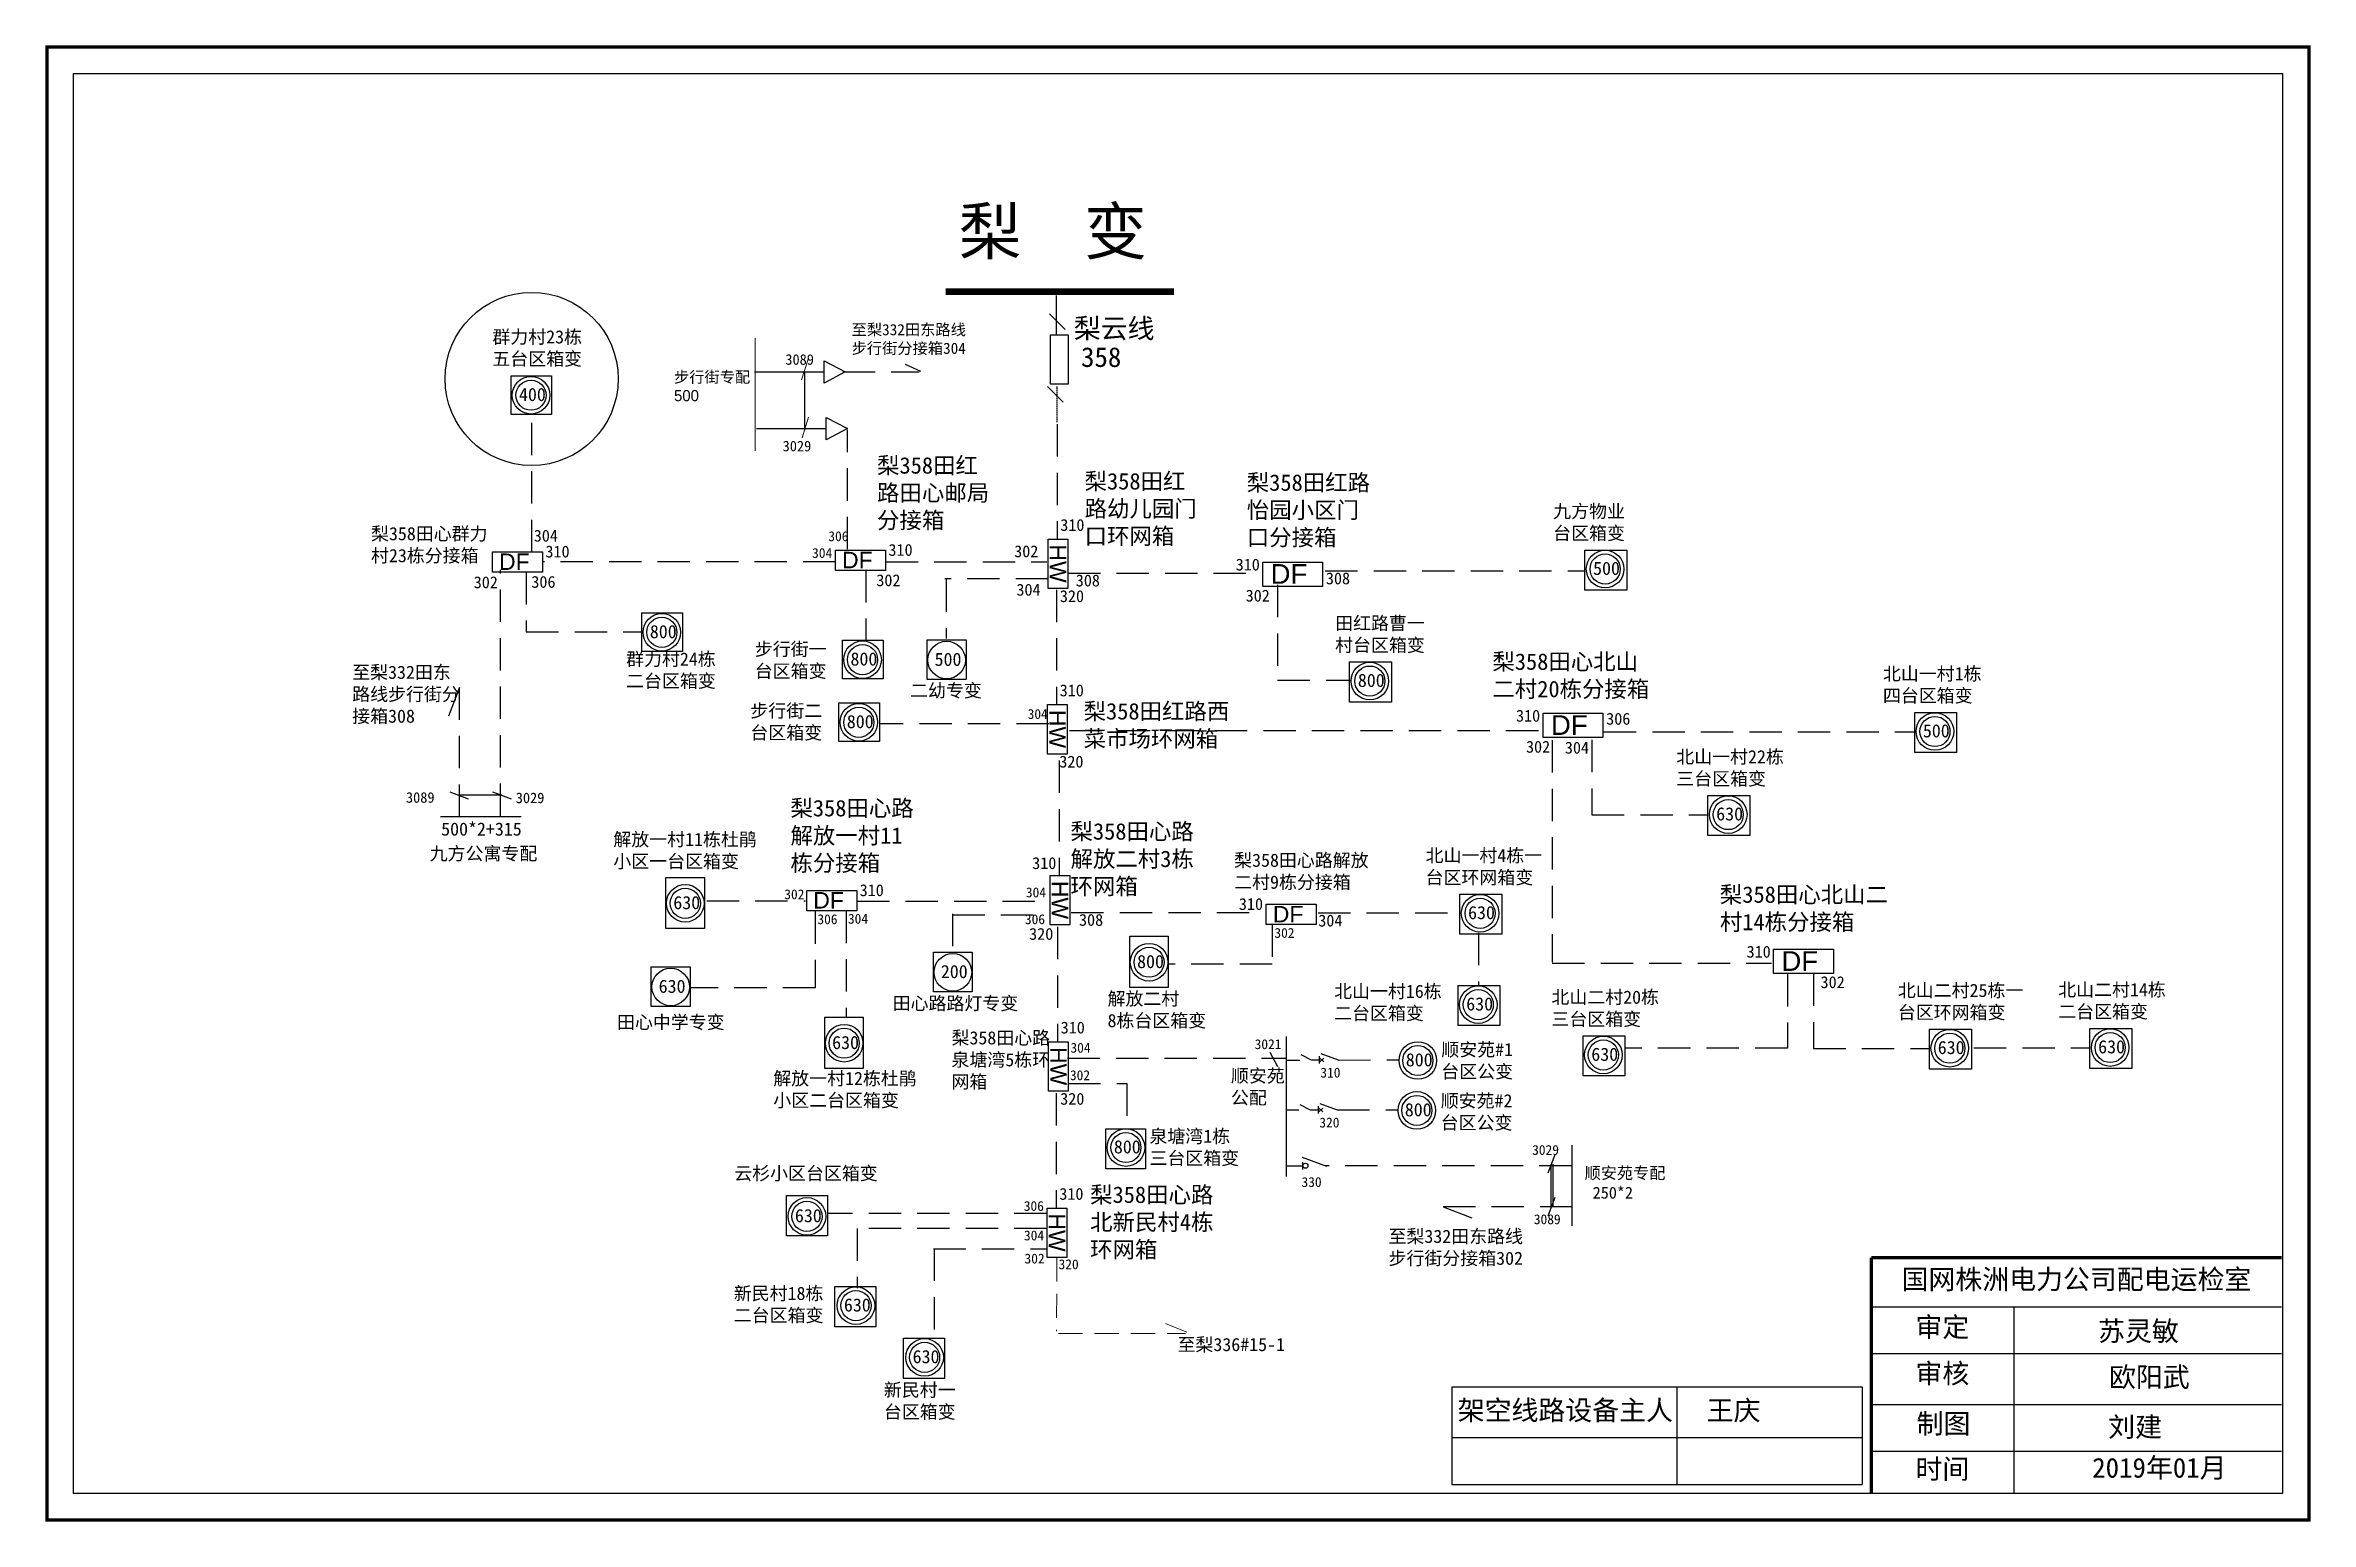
# Model space of a CAD drawing. Extents: x 0 to 344, y 0 to 224.
import ezdxf

# ---------------------------------------------------------------- set-up
doc = ezdxf.new("R2010")
doc.units = 0
doc.header["$LTSCALE"] = 0.774411
for name, pattern in [('ACAD_ISO02W100', [15, 12, -3]), ('DASHED2', [9.525, 6.35, -3.175]), ('HIDDEN2', [0.1875, 0.125, -0.0625])]:
    doc.linetypes.add(name, pattern=pattern)
doc.layers.get('0').update_dxf_attribs({"linetype": 'CONTINUOUS'})
doc.layers.add('0-RefEdit0', color=7, linetype='CONTINUOUS')
doc.layers.add('MiniCADLayer', color=7, linetype='CONTINUOUS', lineweight=20)
doc.styles.add('hztxt_txtstyle_0.00_0_0', font='', dxfattribs={"bigfont": 'hztxt.shx'})
doc.styles.add('hztxt_txtstyle_1.70_0_0', font='', dxfattribs={"height": 1.699413, "bigfont": 'hztxt.shx'})
doc.styles.add('SimSun_txtstyle_1.50_0_0', font='', dxfattribs={"height": 1.5})
doc.styles.add('SimSun_txtstyle_2.00_0_0', font='', dxfattribs={"height": 2})
doc.styles.add('SimSun_txtstyle_200.00_0_0200', font='', dxfattribs={"height": 200})
doc.styles.get("Standard").update_dxf_attribs({"font": '', "height": 2.5})
doc.styles.add('字体', font='', dxfattribs={"height": 2.5})
doc.styles.add('楷体_GB2312_txtstyle_2.50_0_0', font='', dxfattribs={"height": 2.5})
doc.styles.get('hztxt_txtstyle_0.00_0_0').set_extended_font_data('hztxt')
doc.styles.get('hztxt_txtstyle_1.70_0_0').set_extended_font_data('hztxt')
doc.styles.get('SimSun_txtstyle_1.50_0_0').set_extended_font_data('SimSun')
doc.styles.get('SimSun_txtstyle_2.00_0_0').set_extended_font_data('SimSun')
doc.styles.get('SimSun_txtstyle_200.00_0_0200').set_extended_font_data('SimSun')
doc.styles.get('Standard').set_extended_font_data('SimSun')
doc.styles.get('字体').set_extended_font_data('楷体_GB2312')
doc.styles.get('楷体_GB2312_txtstyle_2.50_0_0').set_extended_font_data('楷体_GB2312')

msp = doc.modelspace()

# ---------------------------------------------------------------- linework, layer by layer
at = {"linetype": 'Continuous'}
for p, q in [((154.79, 180.84), (152.42, 183.22)), ((118.16, 176.06), (121.36, 174.37)), ((118.16, 172.68), (118.16, 176.06)), ((107.56, 174.37), (118.16, 174.37)), ((121.36, 174.37), (118.16, 172.68)), ((132.85, 174.43), (130.52, 175.5)), ((154.5, 169.76), (152.13, 172.14)), ((107.89, 165.75), (118.49, 165.75)), ((118.49, 164.07), (118.49, 167.44)), ((118.49, 167.44), (121.69, 165.75)), ((121.69, 165.75), (118.49, 164.07)), ((62.7, 126.41), (61.04, 122.02)), ((188.44, 73.34), (188.44, 52.02)), ((188.54, 69.75), (190.52, 69.75)), ((190.64, 70.6), (192.22, 69.79)), ((192.22, 69.79), (193.45, 69.79)), ((193.46, 70.33), (193.46, 69.21)), ((193.53, 70.03), (194.13, 69.47)), ((194.13, 70.03), (193.53, 69.47)), ((193.7, 70.74), (196.32, 69.77)), ((188.39, 62.17), (190.37, 62.17)), ((190.49, 63.01), (192.07, 62.2)), ((192.07, 62.2), (193.3, 62.2)), ((193.31, 62.74), (193.31, 61.62)), ((193.38, 62.44), (193.98, 61.88)), ((193.98, 62.44), (193.38, 61.88)), ((193.55, 63.15), (196.17, 62.18)), ((188.49, 53.66), (190.87, 53.66)), ((190.83, 55), (194.53, 53.64)), ((190.9, 54.21), (190.9, 53.09)), ((212.27, 47.45), (216.66, 45.78)), ((277.42, 32.22), (339.78, 32.22)), ((299.06, 32.21), (299.06, 3.88)), ((277.42, 25.12), (339.78, 25.12)), ((213.63, 20.09), (275.99, 20.09)), ((213.63, 20.09), (213.63, 5.24)), ((247.84, 20.09), (247.84, 5.24)), ((275.99, 20.09), (275.99, 5.24)), ((277.42, 17.37), (339.78, 17.37)), ((213.63, 12.34), (275.99, 12.34)), ((277.42, 10.26), (339.78, 10.26)), ((213.63, 5.24), (275.99, 5.24))]:
    msp.add_line(p, q, dxfattribs=at)
at = {"linetype": 'ACAD_ISO02W100'}
msp.add_line((153.48, 180.11), (153.49, 185.97), dxfattribs=at)
at = {"color": 0, "linetype": 'Continuous'}
for p, q in [((115.2, 174.23), (115.2, 165.52)), ((64.1, 109.42), (61.28, 110.47)), ((70.62, 109.42), (67.8, 110.47)), ((69.17, 110.01), (62.78, 110.01)), ((59.82, 106.78), (72.09, 106.78)), ((185.95, 70.97), (187.1, 68.78)), ((229.26, 55.36), (228.21, 52.54)), ((231.9, 44.56), (231.9, 56.83)), ((228.67, 53.91), (228.67, 47.52)), ((228.99, 53.91), (228.99, 47.52)), ((229.26, 48.84), (228.21, 46.02))]:
    msp.add_line(p, q, dxfattribs=at)
at = {"linetype": 'DASHED2'}
for p, q in [((120.99, 174.38), (132.59, 174.38)), ((73.74, 146.98), (73.74, 167.92)), ((121.74, 147.42), (121.74, 165.57)), ((153.62, 166.41), (153.62, 148.94)), ((68.94, 106.86), (68.94, 144.27)), ((153.52, 141.26), (153.52, 123.79)), ((153.9, 115.27), (153.9, 97.8)), ((121.53, 92.45), (121.53, 76.25)), ((153.67, 90), (153.67, 72.53)), ((186.27, 90.36), (186.27, 84.35)), ((186.27, 84.35), (170.59, 84.35)), ((155.17, 70.06), (188.36, 70.06)), ((196.33, 69.75), (205.49, 69.78)), ((155.28, 66.18), (164.17, 66.18)), ((164.17, 66.18), (164.17, 59.25)), ((153.46, 64.71), (153.46, 47.24)), ((196.18, 62.16), (205.34, 62.19)), ((231.82, 53.68), (194.41, 53.68)), ((151.99, 46.44), (118.66, 46.44)), ((151.99, 44.16), (123.21, 44.16)), ((123.21, 44.16), (123.21, 35.08)), ((134.78, 41.03), (152.04, 41.03)), ((134.89, 41.08), (134.89, 27.4))]:
    msp.add_line(p, q, dxfattribs=at)
at = {"color": 0, "linetype": 'DASHED2'}
for p, q in [((119.89, 145.5), (75.5, 145.5)), ((127.53, 145.51), (152.02, 145.51)), ((72.87, 143.93), (72.87, 134.83)), ((124.49, 144.24), (124.49, 133.62)), ((152.23, 142.93), (136.54, 142.93)), ((136.72, 142.81), (136.72, 133.83)), ((155.26, 143.79), (184.61, 143.79)), ((187.12, 141.99), (187.12, 127.59)), ((194.35, 144.13), (233.77, 144.13)), ((72.87, 134.83), (90.56, 134.83)), ((187.12, 127.51), (198.22, 127.51)), ((62.71, 106.73), (62.71, 126.39)), ((152.32, 120.89), (126.7, 120.89)), ((155.46, 119.84), (227.23, 119.84)), ((228.87, 118.37), (228.87, 84.65)), ((234.9, 118.42), (234.9, 107.04)), ((236.73, 119.67), (283.95, 119.67)), ((234.9, 107.04), (252.52, 107.04)), ((100.31, 93.98), (115.32, 93.98)), ((123.16, 93.9), (152.51, 93.9)), ((116.8, 92.36), (116.8, 80.74)), ((137.67, 91.98), (137.67, 86.35)), ((137.67, 91.85), (152.39, 91.85)), ((155.75, 92.18), (185.1, 92.18)), ((193.27, 92.13), (214.79, 92.13)), ((217.67, 89.08), (217.67, 81.05)), ((228.87, 84.47), (262.22, 84.47)), ((264.63, 82.81), (264.63, 71.54)), ((268.6, 82.9), (268.6, 71.52)), ((116.8, 80.74), (97.88, 80.74)), ((264.63, 71.54), (239.91, 71.54)), ((268.6, 71.52), (286.22, 71.52)), ((292.99, 71.63), (310.61, 71.63)), ((231.95, 47.45), (212.29, 47.45))]:
    msp.add_line(p, q, dxfattribs=at)
at = {"color": 7, "linetype": 'DASHED2', "lineweight": 0, "ltscale": 0.746544}
for p, q in [((153.57, 39.73), (153.51, 28.55)), ((153.79, 28.17), (173.13, 28.17))]:
    msp.add_line(p, q, dxfattribs=at)
at = {"color": 7, "linetype": 'DASHED2', "lineweight": 0, "ltscale": 1.244239}
msp.add_line((173.29, 28.38), (170.06, 29.7), dxfattribs=at)
at = {"linetype": 'Continuous', "const_width": 0.5}
msp.add_lwpolyline([(-0.02, 223.78), (343.96, 223.78), (343.96, -0.19), (-0.02, -0.19)], close=True, dxfattribs=at)
at = {"linetype": 'Continuous'}
for points in [[(4.03, 219.73), (339.91, 219.73), (339.91, 3.86), (4.03, 3.86)], [(155.26, 179.99), (155.26, 172.49), (152.59, 172.49), (152.59, 179.99)], [(70.56, 173.8), (76.71, 173.8), (76.71, 167.91), (70.56, 167.91)], [(233.84, 147.29), (240.21, 147.29), (240.21, 141.21), (233.84, 141.21)], [(90.45, 137.75), (96.61, 137.75), (96.61, 131.86), (90.45, 131.86)], [(120.97, 133.58), (127.13, 133.58), (127.13, 127.69), (120.97, 127.69)], [(133.82, 133.63), (139.74, 133.63), (139.74, 127.59), (133.82, 127.59)], [(198.07, 130.27), (204.43, 130.27), (204.43, 124.18), (198.07, 124.18)], [(120.41, 124.06), (126.57, 124.06), (126.57, 118.17), (120.41, 118.17)], [(283.99, 122.6), (290.36, 122.6), (290.36, 116.51), (283.99, 116.51)], [(252.56, 109.96), (258.93, 109.96), (258.93, 103.88), (252.56, 103.88)], [(214.83, 94.96), (221.2, 94.96), (221.2, 88.87), (214.83, 88.87)], [(134.77, 86.15), (140.69, 86.15), (140.69, 80.11), (134.77, 80.11)], [(91.85, 83.91), (97.78, 83.91), (97.78, 77.87), (91.85, 77.87)], [(214.55, 81.07), (220.92, 81.07), (220.92, 74.98), (214.55, 74.98)], [(233.57, 73.41), (239.94, 73.41), (239.94, 67.33), (233.57, 67.33)], [(286.25, 74.44), (292.62, 74.44), (292.62, 68.36), (286.25, 68.36)], [(310.65, 74.55), (317.01, 74.55), (317.01, 68.47), (310.65, 68.47)], [(160.98, 59.3), (167.03, 59.3), (167.03, 53.19), (160.98, 53.19)]]:
    msp.add_lwpolyline(points, close=True, dxfattribs=at)
for points, const_width in [([(171.35, 186.59), (136.62, 186.57)], 1), ([(277.38, 39.72), (277.38, 4)], 0.5), ([(277.42, 39.72), (339.78, 39.72)], 0.5)]:
    msp.add_lwpolyline(points, dxfattribs=dict(at, const_width=const_width))
at = {"color": 7, "linetype": 'Continuous'}
for points in [[(152.23, 141.43), (152.23, 148.94), (155.23, 148.94), (155.23, 141.43)], [(152.13, 116.28), (152.13, 123.79), (155.13, 123.79), (155.13, 116.28)], [(152.51, 90.29), (152.51, 97.8), (155.51, 97.8), (155.51, 90.29)], [(152.28, 65.02), (152.28, 72.53), (155.28, 72.53), (155.28, 65.02)], [(152.07, 39.73), (152.07, 47.24), (155.07, 47.24), (155.07, 39.73)]]:
    msp.add_lwpolyline(points, close=True, dxfattribs=at)
at = {"color": 0, "linetype": 'Continuous'}
for points in [[(67.73, 147.03), (75.34, 147.03), (75.34, 143.94), (67.73, 143.94)], [(119.89, 147.29), (127.5, 147.29), (127.5, 144.19), (119.89, 144.19)], [(184.85, 145.47), (193.96, 145.47), (193.96, 141.76), (184.85, 141.76)], [(227.48, 122.5), (236.59, 122.5), (236.59, 118.79), (227.48, 118.79)], [(115.51, 95.55), (123.12, 95.55), (123.12, 92.45), (115.51, 92.45)], [(185.39, 93.45), (192.99, 93.45), (192.99, 90.35), (185.39, 90.35)], [(262.53, 86.61), (271.65, 86.61), (271.65, 82.9), (262.53, 82.9)], [(112.44, 49.14), (118.66, 49.14), (118.66, 43.03), (112.44, 43.03)], [(119.8, 35.32), (126.02, 35.32), (126.02, 29.21), (119.8, 29.21)], [(130.24, 27.46), (136.46, 27.46), (136.46, 21.35), (130.24, 21.35)]]:
    msp.add_lwpolyline(points, close=True, dxfattribs=at)
at = {"color": 1, "linetype": 'Continuous'}
msp.add_circle((73.68, 173.31), 13.16, dxfattribs=at)
at = {"color": 0, "linetype": 'Continuous'}
for centre, radius in [((73.59, 170.83), 2.86), ((73.59, 170.83), 2.29), ((93.48, 134.78), 2.86), ((93.48, 134.78), 2.29), ((124, 130.62), 2.86), ((124, 130.62), 2.29), ((136.79, 130.57), 2.86), ((123.44, 121.1), 2.86), ((123.44, 121.1), 2.29), ((97.05, 93.58), 2.86), ((97.05, 93.58), 2.29), ((167.58, 84.62), 2.86), ((167.58, 84.62), 2.29), ((94.83, 80.86), 2.86), ((137.74, 83.09), 2.86), ((121.21, 72.31), 2.86), ((121.21, 72.31), 2.29), ((115.55, 45.98), 2.86), ((115.55, 45.98), 2.29), ((123, 32.41), 2.86), ((123, 32.41), 2.29), ((133.44, 24.55), 2.86), ((133.44, 24.55), 2.29)]:
    msp.add_circle(centre, radius, dxfattribs=at)
at = {"linetype": 'Continuous'}
for centre, radius in [((236.92, 144.4), 2.86), ((236.92, 144.4), 2.29), ((201.14, 127.37), 2.86), ((201.14, 127.37), 2.29), ((287.07, 119.7), 2.86), ((287.07, 119.7), 2.29), ((255.64, 107.07), 2.86), ((255.64, 107.07), 2.29), ((217.91, 92.06), 2.86), ((217.91, 92.06), 2.29), ((217.63, 78.17), 2.86), ((217.63, 78.17), 2.29), ((208.44, 69.68), 2.86), ((236.65, 70.52), 2.86), ((236.65, 70.52), 2.29), ((289.33, 71.55), 2.86), ((289.33, 71.55), 2.29), ((313.72, 71.65), 2.86), ((313.72, 71.65), 2.29), ((208.44, 69.68), 2.29), ((208.29, 62.09), 2.86), ((208.29, 62.09), 2.29), ((164.05, 56.45), 2.86), ((164.05, 56.45), 2.29), ((191.34, 53.68), 0.381)]:
    msp.add_circle(centre, radius, dxfattribs=at)
at = {"layer": '0-RefEdit0', "linetype": 'HIDDEN2', "ltscale": 2}
msp.add_line((153.55, 172.17), (153.55, 166.71), dxfattribs=at)
at = {"layer": '0-RefEdit0', "color": 0, "linetype": 'ByBlock', "ltscale": 2}
for points in [[(94.11, 97.52), (99.97, 97.52), (99.97, 89.76), (94.11, 89.76)], [(164.64, 88.56), (170.49, 88.56), (170.49, 80.8), (164.64, 80.8)], [(118.26, 76.25), (124.12, 76.25), (124.12, 68.49), (118.26, 68.49)]]:
    msp.add_lwpolyline(points, close=True, dxfattribs=at)
at = {"layer": 'MiniCADLayer', "color": 7, "linetype": 'Continuous', "ltscale": 1.565061}
msp.add_line((107.68, 179.49), (107.68, 162.37), dxfattribs=at)
at = {"layer": 'MiniCADLayer', "color": 7, "linetype": 'Continuous', "ltscale": 0.483043}
for p, q in [((115.72, 176.3), (114.71, 173.16)), ((115.81, 167.47), (114.8, 164.33))]:
    msp.add_line(p, q, dxfattribs=at)

# ---------------------------------------------------------------- texts
at = {"linetype": 'Continuous', "attachment_point": 1, "style": '字体'}
for s, insert, char_height, width in [('{\\fSimSun|b0|i0|c134|p2;梨  变}', (138.62, 199.25), 7, 41.7879), ('国网株洲电力公司配电运检室', (281.99, 37.92), 3, 82.0179), ('审定', (284.11, 30.66), 3, 23.4615), ('{\\fSimSun|b0|i0|c134|p2;苏灵敏}', (311.87, 30.05), 3, 23.4615), ('审核', (284.11, 23.6), 3, 23.4615), ('{\\fSimSun|b0|i0|c134|p2;欧阳武}', (313.54, 23.06), 3, 33.0539), ('架空线路设备主人', (214.5, 18.01), 3, 58.56), ('王庆', (252.36, 17.98), 3, 47.14), ('制图', (284.28, 15.97), 3, 23.4615), ('{\\fSimSun|b0|i0|c134|p2;刘建}', (313.42, 15.47), 3, 23.4615), ('时间', (284.11, 9.09), 3, 23.4615), ('{\\fSimSun|b0|i0|c134|p2;2019年01月}', (310.99, 9.26), 3, 27.8777)]:
    msp.add_mtext(s, dxfattribs=dict(at, insert=insert, char_height=char_height, width=width))
at = {"color": 0, "linetype": 'Continuous', "char_height": 3, "attachment_point": 1}
for s, insert, width in [('梨云线', (156.12, 182.5), 19.3853), ('358', (157.23, 178.13), 6.7865)]:
    msp.add_mtext(s, dxfattribs=dict(at, insert=insert, width=width))
at = {"color": 7, "linetype": 'DASHED2', "lineweight": 0, "ltscale": 0.967039, "char_height": 2, "attachment_point": 1}
for s, insert, width, style in [('群力村23栋五台区箱变', (67.71, 180.7), 14.319, 'SimSun_txtstyle_200.00_0_0200'), ('九方物业台区箱变', (229.02, 154.19), 12.7, 'SimSun_txtstyle_2.00_0_0'), ('田红路曹一村台区箱变', (195.86, 137.17), 15.2223, 'SimSun_txtstyle_2.00_0_0'), ('群力村24栋二台区箱变', (88.05, 131.72), 14.319, 'SimSun_txtstyle_200.00_0_0200'), ('步行街一台区箱变', (107.62, 133.23), 11.565, 'SimSun_txtstyle_200.00_0_0200'), ('至梨332田东路线步行街分接箱308', (46.4, 129.71), 16.7735, 'SimSun_txtstyle_200.00_0_0200'), ('北山一村1栋四台区箱变', (279.16, 129.49), 17.0589, 'SimSun_txtstyle_2.00_0_0'), ('步行街二台区箱变', (106.95, 123.86), 11.565, 'SimSun_txtstyle_200.00_0_0200'), ('二幼专变', (131.23, 126.93), 11.565, 'SimSun_txtstyle_2.00_0_0'), ('北山一村22栋三台区箱变', (247.74, 116.86), 17.0589, 'SimSun_txtstyle_2.00_0_0'), ('500*2+315', (59.93, 105.87), 14.319, 'SimSun_txtstyle_200.00_0_0200'), ('九方公寓专配', (58.18, 102.15), 18.4727, 'SimSun_txtstyle_200.00_0_0200'), ('梨358田心路解放二村9栋分接箱', (180.51, 101.13), 21.5584, 'SimSun_txtstyle_2.00_0_0'), ('北山一村4栋一台区环网箱变', (209.62, 101.85), 18.8912, 'SimSun_txtstyle_2.00_0_0'), ('田心路路灯专变', (128.58, 79.38), 20.2684, 'SimSun_txtstyle_2.00_0_0'), ('北山一村16栋二台区箱变', (195.71, 81.2), 17.0589, 'SimSun_txtstyle_2.00_0_0'), ('北山二村20栋三台区箱变', (228.75, 80.31), 17.7422, 'SimSun_txtstyle_2.00_0_0'), ('北山二村25栋一台区环网箱变', (281.43, 81.34), 19.7919, 'SimSun_txtstyle_2.00_0_0'), ('北山二村14栋二台区箱变', (305.82, 81.45), 16.945, 'SimSun_txtstyle_2.00_0_0')]:
    msp.add_mtext(s, dxfattribs=dict(at, insert=insert, width=width, style=style))
at = {"color": 7, "attachment_point": 1}
for s, insert, char_height, width, style in [('{\\fSimSun|b0|i0|c134|p2;至梨332田东路线步行街分接箱304}', (122.34, 181.65), 1.6994, 18.1475, 'hztxt_txtstyle_1.70_0_0'), ('{\\fKaiTi_GB2312|b0|i0|c134|p49;3089}', (112.26, 177.06), 1.6, 14.9323, 'hztxt_txtstyle_0.00_0_0'), ('{\\fSimSun|b0|i0|c134|p2;步行街专配\\f\uffbfﾬￌﾣﾤ_GB2312|b0|i0|c134|p49;\\P500}', (95.33, 174.45), 1.6994, 13.1999, 'hztxt_txtstyle_1.70_0_0'), ('400', (71.76, 171.94), 2, 3.8702, 'SimSun_txtstyle_2.00_0_0'), ('{\\fKaiTi_GB2312|b0|i0|c134|p49;3029}', (111.85, 163.9), 1.6, 14.9323, 'hztxt_txtstyle_0.00_0_0'), ('306', (118.8, 150.14), 1.5, 4.8377, 'SimSun_txtstyle_1.50_0_0'), ('304', (116.33, 147.59), 1.5, 4.8377, 'SimSun_txtstyle_1.50_0_0'), ('800', (91.66, 135.89), 2, 3.8702, 'SimSun_txtstyle_2.00_0_0'), ('800', (122.17, 131.73), 2, 3.8702, 'SimSun_txtstyle_2.00_0_0'), ('500', (134.96, 131.68), 2, 3.8702, 'SimSun_txtstyle_2.00_0_0'), ('800', (121.61, 122.21), 2, 3.8702, 'SimSun_txtstyle_2.00_0_0'), ('304', (149.11, 123.12), 1.5, 4.8377, 'SimSun_txtstyle_1.50_0_0'), ('{\\fKaiTi_GB2312|b0|i0|c134|p49;3089}', (54.57, 110.47), 1.6, 14.9323, 'hztxt_txtstyle_0.00_0_0'), ('{\\fKaiTi_GB2312|b0|i0|c134|p49;3029}', (71.27, 110.41), 1.6, 14.9323, 'hztxt_txtstyle_0.00_0_0'), ('630', (95.23, 94.69), 2, 3.8702, 'SimSun_txtstyle_2.00_0_0'), ('302', (112.1, 95.7), 1.5, 4.8377, 'SimSun_txtstyle_1.50_0_0'), ('304', (148.84, 95.99), 1.5, 4.8377, 'SimSun_txtstyle_1.50_0_0'), ('306', (117.14, 91.91), 1.5, 4.8377, 'SimSun_txtstyle_1.50_0_0'), ('304', (121.78, 91.98), 1.5, 4.8377, 'SimSun_txtstyle_1.50_0_0'), ('306', (148.69, 91.91), 1.5, 4.8377, 'SimSun_txtstyle_1.50_0_0'), ('302', (186.63, 89.83), 1.5, 4.8377, 'SimSun_txtstyle_1.50_0_0'), ('200', (135.91, 84.2), 2, 3.8702, 'SimSun_txtstyle_2.00_0_0'), ('800', (165.75, 85.73), 2, 3.8702, 'SimSun_txtstyle_2.00_0_0'), ('630', (93, 81.97), 2, 3.8702, 'SimSun_txtstyle_2.00_0_0'), ('630', (119.38, 73.42), 2, 3.8702, 'SimSun_txtstyle_2.00_0_0'), ('304', (155.62, 72.37), 1.5, 4.8377, 'SimSun_txtstyle_1.50_0_0'), ('3021', (183.62, 72.91), 1.5, 4.8377, 'SimSun_txtstyle_1.50_0_0'), ('302', (155.54, 68.19), 1.5, 4.8377, 'SimSun_txtstyle_1.50_0_0'), ('330', (190.75, 51.95), 1.5, 4.8377, 'SimSun_txtstyle_1.50_0_0'), ('306', (148.52, 48.31), 1.5, 4.8377, 'SimSun_txtstyle_1.50_0_0'), ('630', (113.72, 47.09), 2, 3.8702, 'SimSun_txtstyle_2.00_0_0'), ('304', (148.55, 43.83), 1.5, 4.8377, 'SimSun_txtstyle_1.50_0_0'), ('302', (148.63, 40.32), 1.5, 4.8377, 'SimSun_txtstyle_1.50_0_0'), ('320', (153.81, 39.45), 1.5, 4.8377, 'SimSun_txtstyle_1.50_0_0'), ('630', (121.17, 33.52), 2, 3.8702, 'SimSun_txtstyle_2.00_0_0'), ('630', (131.62, 25.66), 2, 3.8702, 'SimSun_txtstyle_2.00_0_0')]:
    msp.add_mtext(s, dxfattribs=dict(at, insert=insert, char_height=char_height, width=width, style=style))
at = {"attachment_point": 1}
for s, insert, char_height, width, style in [('{\\fSimSun|b0|i0|c134|p2;梨}358{\\fSimSun|b0|i0|c134|p2;田红路田心邮局分接箱}', (126.21, 161.41), 2.5, 17.3303, '字体'), ('{\\fSimSun|b0|i0|c134|p2;梨}358{\\fSimSun|b0|i0|c134|p2;田红路幼儿园门口环网箱}', (157.77, 159), 2.5, 17.8956, '字体'), ('{\\fSimSun|b0|i0|c134|p2;梨}358{\\fSimSun|b0|i0|c134|p2;田红路怡园小区门口分接箱}', (182.43, 158.8), 2.5, 18.837, '字体'), ('{\\fSimSun|b0|i0|c134|p2;梨358田心群力村23栋分接箱}', (49.26, 150.78), 2, 19.0368, '字体'), ('500', (235.09, 145.51), 2, 3.8702, 'SimSun_txtstyle_2.00_0_0'), ('{\\fSimSun|b0|i0|c134|p2;梨}358{\\fSimSun|b0|i0|c134|p2;田心北山二村20栋分接箱}', (219.78, 131.58), 2.5, 25.2612, '字体'), ('800', (199.32, 128.48), 2, 3.8702, 'SimSun_txtstyle_2.00_0_0'), ('{\\fSimSun|b0|i0|c134|p2;梨}358{\\fSimSun|b0|i0|c134|p2;田红路西菜市场环网箱}', (157.62, 124.03), 2.5, 25.2107, '字体'), ('500', (285.24, 120.81), 2, 3.8702, 'SimSun_txtstyle_2.00_0_0'), ('{\\fSimSun|b0|i0|c134|p2;梨}358{\\fSimSun|b0|i0|c134|p2;田心路解放一村11栋分接箱}', (113.04, 109.3), 2.5, 18.837, '楷体_GB2312_txtstyle_2.50_0_0'), ('630', (253.81, 108.18), 2, 3.8702, 'SimSun_txtstyle_2.00_0_0'), ('{\\fSimSun|b0|i0|c134|p2;梨}358{\\fSimSun|b0|i0|c134|p2;田心路解放二村3栋环网箱}', (155.63, 105.76), 2.5, 18.837, '字体'), ('{\\fSimSun|b0|i0|c134|p2;梨}358{\\fSimSun|b0|i0|c134|p2;田心北山二村14栋分接箱}', (254.37, 96.16), 2.5, 25.72, '字体'), ('630', (216.08, 93.17), 2, 3.8702, 'SimSun_txtstyle_2.00_0_0'), ('630', (215.8, 79.28), 2, 3.8702, 'SimSun_txtstyle_2.00_0_0'), ('{\\fSimSun|b0|i0|c134|p2;梨}358{\\fSimSun|b0|i0|c134|p2;田心路泉塘湾5栋环网箱}', (137.53, 74.13), 2, 15.0696, '字体'), ('630', (287.5, 72.66), 2, 3.8702, 'SimSun_txtstyle_2.00_0_0'), ('630', (311.89, 72.77), 2, 3.8702, 'SimSun_txtstyle_2.00_0_0'), ('800', (206.61, 70.79), 2, 3.8702, 'SimSun_txtstyle_2.00_0_0'), ('630', (234.82, 71.63), 2, 3.8702, 'SimSun_txtstyle_2.00_0_0'), ('310', (193.61, 68.59), 1.5, 4.8377, 'SimSun_txtstyle_1.50_0_0'), ('800', (206.46, 63.2), 2, 3.8702, 'SimSun_txtstyle_2.00_0_0'), ('320', (193.46, 61), 1.5, 4.8377, 'SimSun_txtstyle_1.50_0_0'), ('800', (162.22, 57.56), 2, 3.8702, 'SimSun_txtstyle_2.00_0_0'), ('{\\fSimSun|b0|i0|c134|p2;梨}358{\\fSimSun|b0|i0|c134|p2;田心路北新民村4栋环网箱}', (158.61, 50.53), 2.5, 18.837, '字体')]:
    msp.add_mtext(s, dxfattribs=dict(at, insert=insert, char_height=char_height, width=width, style=style))
at = {"color": 7, "char_height": 2.3, "width": 4.8377, "attachment_point": 1}
for s, insert in [('{\\H0.7826x;310}', (154.07, 152)), ('{\\H0.7826x;320}', (154.01, 141.18)), ('{\\H0.7826x;310}', (153.98, 126.85)), ('{\\H0.7826x;320}', (153.92, 116.02)), ('{\\H0.7826x;310}', (149.8, 100.59)), ('{\\H0.7826x;320}', (149.33, 89.83)), ('{\\H0.7826x;310}', (154.13, 75.59)), ('{\\H0.7826x;320}', (154.06, 64.76)), ('{\\H0.7826x;310}', (153.92, 50.3))]:
    msp.add_mtext(s, dxfattribs=dict(at, insert=insert))
at = {"color": 0, "char_height": 2.3, "width": 4.8377, "attachment_point": 1}
for s, insert in [('{\\H0.7826x;304}', (74.01, 150.37)), ('{\\H0.7826x;310}', (127.94, 148.21)), ('{\\H0.7826x;310}', (75.78, 147.96)), ('{\\H0.7826x;302}', (147.06, 148)), ('{\\H0.7826x;310}', (180.74, 145.98)), ('{\\H0.7826x;302}', (64.88, 143.29)), ('{\\H0.7826x;306}', (73.64, 143.35)), ('{\\H0.7826x;302}', (126.1, 143.59)), ('{\\H0.7826x;304}', (147.4, 142.16)), ('{\\H0.7826x;308}', (156.43, 143.56)), ('{\\H0.7826x;302}', (182.26, 141.26)), ('{\\H0.7826x;308}', (194.46, 143.88)), ('{\\H0.7826x;310}', (223.37, 123)), ('{\\H0.7826x;306}', (237.08, 122.54)), ('{\\H0.7826x;302}', (224.89, 118.28)), ('{\\H0.7826x;304}', (230.8, 118.14)), ('{\\H0.7826x;310}', (123.56, 96.47)), ('{\\H0.7826x;310}', (181.23, 94.37)), ('{\\H0.7826x;308}', (156.92, 91.96)), ('{\\H0.7826x;304}', (193.3, 91.86)), ('{\\H0.7826x;310}', (258.43, 87.12)), ('{\\H0.7826x;302}', (269.68, 82.49))]:
    msp.add_mtext(s, dxfattribs=dict(at, insert=insert))
at = {"color": 0, "attachment_point": 1}
for s, insert, char_height, width, style in [('{\\fArial|b0|i0|c0|p32;DF}', (68.73, 146.77), 2.5, 17.1235, '字体'), ('{\\fArial|b0|i0|c0|p32;DF}', (120.89, 147.02), 2.5, 17.1235, '字体'), ('{\\fArial|b0|i0|c0|p32;DF}', (186.05, 145.16), 2.9957, 20.5187, '字体'), ('{\\fArial|b0|i0|c0|p32;DF}', (228.68, 122.18), 2.9957, 20.5187, '字体'), ('{\\fArial|b0|i0|c0|p32;DF}', (116.51, 95.29), 2.5, 17.1235, '字体'), ('{\\fArial|b0|i0|c0|p32;DF}', (186.39, 93.18), 2.5, 17.1235, '字体'), ('{\\fArial|b0|i0|c0|p32;DF}', (263.73, 86.3), 2.9957, 20.5187, '字体'), ('{\\fKaiTi_GB2312|b0|i0|c134|p49;3029}', (225.82, 56.83), 1.5, 14.9323, 'hztxt_txtstyle_0.00_0_0'), ('{\\fSimSun|b0|i0|c134|p2;顺安苑专配\\P 250*2}', (233.81, 53.48), 1.8, 20.6944, 'hztxt_txtstyle_0.00_0_0'), ('{\\fKaiTi_GB2312|b0|i0|c134|p49;3089}', (226.08, 46.29), 1.5, 14.9323, 'hztxt_txtstyle_0.00_0_0')]:
    msp.add_mtext(s, dxfattribs=dict(at, insert=insert, char_height=char_height, width=width, style=style))
at = {"char_height": 2.5, "width": 17.1235, "attachment_point": 1, "rotation": 270, "style": '字体'}
for insert in [(154.98, 148.15), (154.89, 122.99), (155.27, 97), (155.04, 71.73), (154.83, 46.44)]:
    msp.add_mtext('{\\fArial|b0|i0|c0|p32;HW}', dxfattribs=dict(at, insert=insert))
at = {"color": 7, "linetype": 'DASHED2', "lineweight": 0, "ltscale": 0.967039, "char_height": 2, "attachment_point": 1}
for s, insert, style in [('解放一村11栋杜鹃^J小区一台区箱变', (86.11, 104.3), 'SimSun_txtstyle_200.00_0_0200'), ('田心中学专变', (86.67, 76.51), 'SimSun_txtstyle_2.00_0_0'), ('解放一村12栋杜鹃^J小区二台区箱变', (110.43, 67.96), 'SimSun_txtstyle_2.00_0_0')]:
    msp.add_mtext(s, dxfattribs=dict(at, insert=insert, style=style))
at = {"color": 7, "linetype": 'Continuous', "lineweight": 0, "ltscale": 1.120373, "insert": (161.26, 80.08), "char_height": 2, "attachment_point": 1, "style": 'SimSun_txtstyle_2.00_0_0'}
msp.add_mtext('解放二村^J8栋台区箱变', dxfattribs=at)
at = {"color": 7, "linetype": 'Continuous', "lineweight": 0, "ltscale": 1.120373, "char_height": 2, "attachment_point": 1, "style": 'SimSun_txtstyle_2.00_0_0'}
for s, insert, width in [('顺安苑#1台区公变', (212.01, 72.34), 12.695), ('顺安苑#2台区公变', (211.92, 64.56), 12.695), ('泉塘湾1栋三台区箱变', (167.63, 59.17), 14.6743)]:
    msp.add_mtext(s, dxfattribs=dict(at, insert=insert, width=width))
at = {"linetype": 'Continuous', "lineweight": 0, "ltscale": 1.120373, "insert": (180.02, 68.37), "char_height": 2, "width": 9.0948, "attachment_point": 1, "style": 'SimSun_txtstyle_2.00_0_0'}
msp.add_mtext('顺安苑公配', dxfattribs=at)
at = {"color": 7, "linetype": 'DASHED2', "lineweight": 0, "ltscale": 1.828196, "insert": (104.49, 53.53), "char_height": 2, "attachment_point": 1, "style": 'SimSun_txtstyle_2.00_0_0'}
msp.add_mtext('云杉小区台区箱变', dxfattribs=at)
at = {"color": 7, "linetype": 'DASHED2', "lineweight": 0, "ltscale": 1.828196, "char_height": 2, "attachment_point": 1, "style": 'SimSun_txtstyle_2.00_0_0'}
for s, insert, width in [('至梨332田东路线步行街分接箱302', (203.98, 43.95), 22.9981), ('新民村18栋二台区箱变', (104.42, 35.28), 14.6077), ('新民村一台区箱变', (127.25, 20.6), 12.2272)]:
    msp.add_mtext(s, dxfattribs=dict(at, insert=insert, width=width))
at = {"color": 7, "linetype": 'DASHED2', "lineweight": 0, "ltscale": 1.244239, "insert": (171.9, 27.5), "char_height": 2, "attachment_point": 1, "style": 'SimSun_txtstyle_2.00_0_0'}
msp.add_mtext('至梨336#15-1', dxfattribs=at)

doc.saveas('drawing.dxf')
